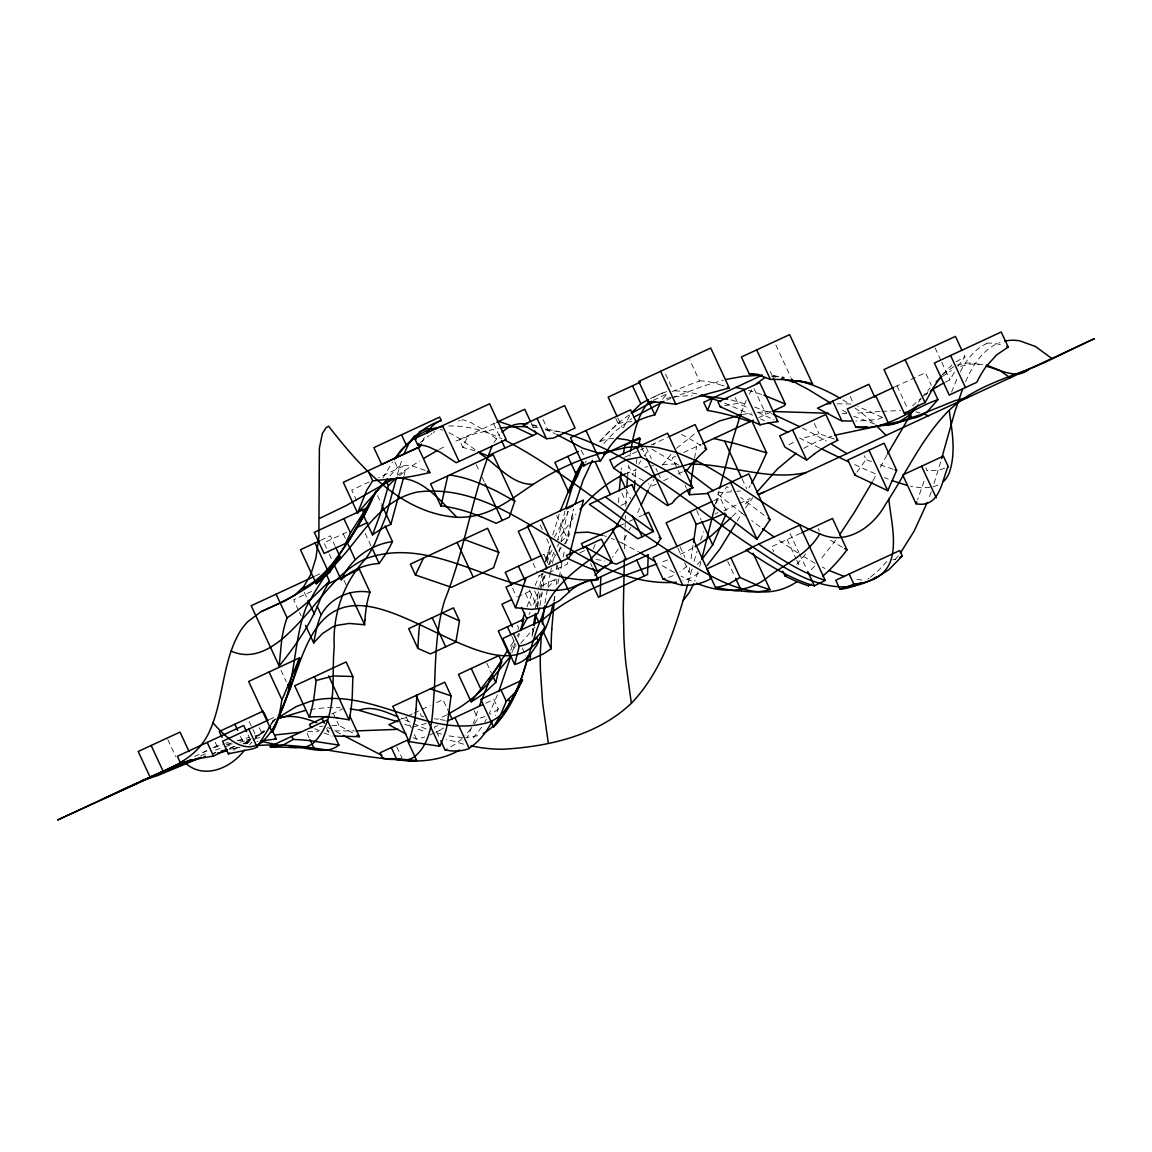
<?xml version="1.0" encoding="UTF-8"?>
<svg xmlns="http://www.w3.org/2000/svg" width="1152" height="1152" viewBox="0 0 1152 1152"><rect width="100%" height="100%" fill="white"/><g stroke="black" fill="none" stroke-linecap="round" stroke-linejoin="round"><path stroke-width="0.75" stroke-dasharray="5 3.75" d="M624.586 548.957L625.046 528.912M625.104 527.256L625.234 522.302M625.349 519.034L625.45 515.75M625.824 506.088L626.602 490.406M618.581 502.661L619.042 494.827M635.098 476.914L635.702 469.786M627.581 476.986L628.531 467.021M554.27 600.797L554.746 596.678M636.336 463.522L636.811 459.461M621.173 469.915L621.403 467.885M532.037 636.451L532.93 629.208M556.272 584.525L557.093 578.578L538.07 587.405M693.043 545.256L690.624 561.802M629.87 456.293L630.389 452.88M544.954 603.288L550.354 572.861M689.717 567.763L689.011 572.184L692.525 569.102M564.091 544.162L567.878 539.698L573.322 509.53M542.189 591.955L539.712 606.845M694.57 458.222L696.629 446.486M542.995 587.117L545.069 575.107M556.33 569.29L557.006 565.229M559.282 551.981L560.218 546.768M537.653 606.888L540.36 591.667M540.662 590.011L543.442 575.338M561.154 541.598L567.95 510.696M535.363 608.141L538.315 592.978M532.642 634.219L533.938 627.408M563.198 557.05L564.163 552.053M561.917 563.717L559.267 577.051M547.301 562.982L549.59 551.722L543.355 554.616M536.789 606.125L538.286 598.896A238.896 201.269 65.1 0 1 543.6 592.33M565.762 543.859L573.768 508.896M539.669 586.282L542.477 573.25M550.699 571.248L551.362 568.037M557.87 583.646L558.922 578.707M552.384 563.27L554.486 553.896M546.682 559.786L550.166 544.982M567.763 562.219L567.288 564.192L549.029 572.674M404.194 475.186L405.058 471.773L402.595 466.459L378.72 477.533M545.4 560.707L548.006 552.456M553.738 601.258L554.918 596.534M715.853 503.064L718.978 491.17M565.042 510.811L557.698 540.13L575.942 514.166M688.104 583.042L691.963 568.915M552.787 535.046L559.224 514.123M397.368 474.307L402.509 457.704M699.696 566.352L700.92 562.003M694.08 561.326L697.046 551.189M518.443 637.214L519.408 633.931M940.651 461.938L932.947 486.907L938.462 484.963M550.872 544.824L545.616 561.701M541.699 574.661L542.146 573.163M514.944 643.09L511.877 652.824M924.005 481.334L917.64 499.694M697.982 571.968L694.714 581.184M477.504 711.475L473.314 723.355M510.739 650.434L514.066 640.757M544.435 576.158L540.576 587.002M931.262 491.688L928.382 499.522M518.026 629.51L518.602 627.912L517.392 625.32M526.997 606.816L532.757 591.394M741.154 413.05L746.208 400.392M700.488 540.418L703.858 531.59M951.581 392.112L957.485 377.482M474.984 450.922A150.984 127.195 65.1 0 0 462.931 447.494L465.106 442.08A162.346 87.466 65.1 0 1 468.288 435.499M548.698 564.278L553.867 552.24M538.79 591.739L532.094 607.838M497.477 694.814L489.298 713.506M623.39 427.968L630.144 414.59M471.845 727.171L467.107 737.87M595.21 544.507L593.323 549M535.162 585.389L539.554 575.093M639.749 508.118L636.523 515.074M965.592 381.658C972.533 365.573 982.886 348.941 1000.051 342.49M529.013 614.477L530.05 612.288M554.371 537.278L568.411 511.517M424.354 437.4L423.346 439.502A178.69 96.264 65.1 0 0 422.366 441.706M545.573 562.205L552.931 548.309M629.237 530.093L630.605 527.429M648.979 488.664L653.933 479.232M960.25 371.794C966.226 360.202 974.65 348.984 986.832 343.483M643.522 480.802L638.726 478.008A257.27 138.614 65.1 0 0 632.736 474.768L635.645 469.411M886.91 455.155L880.013 467.928M626.458 535.392L622.109 543.082L611.482 538.402M484.834 722.002L486.346 719.222M872.971 480.715L876.514 474.336L852.278 463.565M749.218 394.186L752.501 388.642M945.418 382.061L949.968 379.93L955.224 370.814M382.896 477.965L392.486 462.053M748.843 487.843L750.226 485.525M715.406 503.712L726.811 486.59L731.664 490.363M271.181 724.536L275.011 718.358M517.118 636.235L518.933 633.283M737.136 521.093L742.046 513.23L715.824 492.71M494.006 442.512L499.795 434.376M638.698 464.213L640.829 460.843M548.914 564.912L556.056 554.53M957.989 366.365L964.93 356.818L962.741 352.094M513.403 641.981L509.587 647.597M618.235 549.187L612.461 557.266M481.68 727.214L471.298 740.491M662.558 465.149L671.573 453.514M745.488 508.003L752.731 497.678M557.136 546.48L558.922 543.874M515.362 646.445L511.056 652.378M856.93 472.147L866.016 459.59L864.187 455.645M275.17 718.762L272.606 722.16M926.107 394.33L928.066 391.637M644.184 455.962L645.336 454.378A139.522 117.533 65.1 0 1 648.965 449.784M663.048 398.592L667.872 393.019M835.79 540.173L820.426 559.742M918.446 402.192L921.269 398.434M558.662 551.03L561.341 547.574M470.722 728.914L464.99 735.61M898.358 555.754L893.318 561.83M805.68 553.896L796.68 564.552M922.205 397.181L929.995 387.979M520.704 643.306L534.888 627.178M942.552 374.472L951.811 365.054M603.907 443.347L615.701 430.92L631.656 418.666M390.038 475.834L397.411 467.381A79.43 42.797 65.1 0 1 412.805 466.114L426.211 470.75M599.443 441.562L615.917 424.958L629.194 414.821M249.523 744.768L251.554 742.608M814.651 566.107L810.792 570.067M560.822 541.498L569.909 534.499M653.386 444.802L654.869 443.275M253.57 740.448L264.787 729.144M732.398 516.427L738.432 510.466M676.613 448.229L695.923 432.821M687.024 566.194L679.766 571.896M942.437 374.587L954.331 366.278M745.286 503.957L751.766 498.485M420.206 442.627L429.35 435.312M271.008 723.528L274.162 720.878M870.624 577.037L878.832 570.11L887.99 560.218A90.59 48.816 65.1 0 0 888.955 560.189M264.384 731.678L255.283 737.539M698.659 573.034L691.92 577.339L682.92 580.896M942.48 376.445L951.336 370.57M233.424 750.24L237.499 747.403M430.69 434.347L432.043 433.411M867.816 579.024L869.227 578.059M956.045 361.8L964.93 356.818M433.411 432.504L434.794 431.611M397.454 475.171L419.846 460.858M803.75 448.344L816.826 441.533L831.902 436.075M251.021 738.821L243.634 743.299A208.8 175.896 65.1 0 1 250.949 741.082A295.704 159.322 65.1 0 1 245.376 744.062M439.114 449.467L446.63 445.478M692.712 548.208L679.09 555.019M789.034 444.701L791.078 443.606A146.39 123.322 65.1 0 1 795.182 441.59M715.133 514.051L717.998 512.525M653.285 400.378L668.894 392.947M446.587 715.003L437.357 719.323M212.947 747.72L220.579 744.019M194.587 756.518L208.354 749.938M250.445 740.03L242.899 743.371M495.115 423.058L459.274 439.69L462.931 447.566M369.23 481.939L351.72 490.061L356.918 501.264M320.674 540.346L330.379 535.838L334.858 545.486M346.824 532.21L323.986 542.822L328.464 552.456M315.187 576.029L320.27 573.667M311.558 591.466L293.645 599.789L298.829 610.978M624.629 457.315L638.957 450.662M640.555 449.928L643.738 448.445M651.053 445.046L667.382 437.472M675.533 456.278L672.278 457.79L681.235 477.072M683.64 452.52L700.978 444.47M758.894 417.6L770.616 412.157M656.381 484.027L651.931 486.086L648.317 483.768M663.581 480.672L671.616 476.942M678.038 473.962L684.461 470.981M620.87 505.483L628.344 502.027M894.96 386.842L925.43 372.701L931.32 385.373M621.878 524.822L623.981 523.843M629.28 521.381L632.88 519.71M638.986 516.874L642.384 515.304M579.859 552.83L584.683 550.584M543.355 573.898L538.949 575.942L536.731 571.162M882.49 417.24L878.4 419.141L871.344 420.048A223.286 188.107 65.1 0 1 858.067 420.955L855.864 421.013M713.736 500.731L720.187 497.736L726.163 510.595M517.565 596.923L532.267 590.098M269.093 719.683L277.085 715.968M723.701 510.811L737.006 504.619M739.67 503.395L750.326 498.442M331.603 714.053L344.29 708.163M800.64 533.246L771.466 546.782L773.741 551.664M401.414 718.906L407.794 717.278M407.707 715.982L412.517 713.75M414.13 713.002L430.186 705.557M436.579 702.576L443.002 699.61L447.984 710.338M437.659 725.573L434.405 727.07L440.078 739.282M485.755 703.238L493.877 699.48L498.283 708.97A197.77 166.608 65.1 0 1 495.331 715.464M429.797 735.019L434.448 732.859M436.003 732.139L439.099 730.699M625.277 473.861L636.264 469.656M455.803 441.086L474.869 433.771L498.456 428.285M672.048 391.565L694.656 382.723A279.173 235.195 65.1 0 1 699.581 381.139L689.616 359.683M666.72 400.147L670.81 398.405M229.435 748.454L230.587 747.965A208.8 175.896 65.1 0 1 235.296 746.078M214.589 747.562L222.782 744.278M203.774 752.141L206.496 751.032M672.178 397.843L703.872 385.877L723.341 380.131M200.765 755.669L208.843 752.53M667.469 559.958L659.52 563.011M272.606 720.59L275.674 719.424M237.874 747.288L230.155 749.894M668.462 577.426L670.19 576.806A69.552 58.594 65.1 0 0 675.13 574.603M226.426 744.566L231.077 742.939M215.309 750.125L223.416 747.302M235.051 746.338L229.68 748.181M956.966 365.17L965.52 363.197A105.797 56.995 65.1 0 1 975.226 363.528L982.368 365.112M225.043 746.755L229.939 745.171M225.562 743.299L228.384 742.406M213.178 753.451L215.957 752.573L211.997 753.782M237.629 740.779L249.034 737.41M426.254 723.442L413.179 726.941M960.552 366.365L970.07 364.061L983.16 364.349M458.496 420.984L460.08 420.538M477.749 735.725L465.84 737.611M239.818 742.262L249.84 739.699L237.154 740.347M666.187 391.81L656.251 395.726A105.365 56.765 65.1 0 0 651.859 398.909M254.794 735.869L257.054 735.638A155.981 84.038 65.1 0 1 260.856 735.854M461.693 420.134L463.291 419.746L470.938 422.64L485.323 430.848A187.517 101.03 65.1 0 1 489.024 433.411L498.658 440.626M474.365 723.946A157.248 132.48 65.1 0 0 477.835 718.603L481.334 717.71A173.261 93.355 65.1 0 0 485.381 716.357M834.293 439.114L819.058 433.685L805.622 437.4A146.39 123.322 65.1 0 0 801.403 438.926M413.021 737.539L416.534 739.21L420.25 738.288A121.622 102.47 65.1 0 0 424.642 736.992M242.77 743.947L251.928 742.435M229.277 749.275L240.062 747.346M724.594 405.72L737.942 403.358L749.174 408.37M644.774 467.28L647.683 466.69M254.923 738.562L260.05 737.51M671.17 397.426L668.261 397.987A153.058 128.938 65.1 0 0 662.544 399.384M742.68 414.461L751.752 413.05M256.91 741.528L257.918 741.37M650.592 466.085L653.544 465.624M310.291 709.459L325.469 707.731A163.915 138.082 65.1 0 1 340.258 707.818M674.078 396.878L692.15 395.323M930.01 487.469L920.635 487.757L910.454 486.216M740.448 490.982L736.906 491.328M757.886 412.373L770.342 411.61M731.491 491.803L714.946 493.027M880.099 411.48L854.136 413.309M662.486 464.486L679.32 463.81M881.885 411.35L900.389 410.573M613.598 438.307L607.622 438.984A97.33 52.43 65.1 0 0 599.76 441.85M319.565 726.422L323.078 726.178M307.67 731.75L318.456 731.232M331.862 725.702L338.904 725.414L355.594 734.501M326.549 731.002L329.242 730.944M448.675 425.995C467.179 425.275 485.309 430.978 501.898 438.768M842.328 413.554L846.792 413.51M334.642 730.872L354.341 730.901M674.654 390.845L684.014 391.378L697.853 394.114M837.158 403.79L852.048 404.006M324.086 732.931L332.28 736.027M773.28 375.826L784.598 377.323M462.614 737.611L448.877 735.912M861.854 579.989L855.216 579.283M773.438 375.782L783.331 377.453M445.334 720.36L434.534 718.762M423.576 716.774L421.589 716.429L418.954 710.77M915.754 411.898L920.074 412.877M874.541 423.965L853.733 416.29M560.938 432.101L544.522 428.587L555.566 433.93M731.03 399.917L747.59 404.611M533.232 424.829L536.846 425.794M463.55 744.163L446.328 739.08M748.354 390.312L763.949 395.222M437.789 733.061L441.547 734.155M440.122 429.379L442.57 430.128M603.749 535.622L606.283 536.458M893.174 469.253L879.35 464.486M882.187 417.384L857.794 406.267M722.189 385.315L724.176 386.021M754.632 407.002L771.682 413.64M404.626 724.19L411.394 726.653M418.147 729.13L424.886 731.592M871.43 461.606L866.016 459.59M545.558 429.739L548.28 430.805A120.571 64.958 65.1 0 1 560.203 431.942M426.139 729.029L401.76 718.531M884.39 477.605L888.278 479.146M724.694 403.128L752.674 415.253M691.474 581.098L680.933 576.086M319.291 730.685L318.096 730.152A260.035 140.098 65.1 0 0 314.482 728.597M757.843 412.344L774.187 419.918M449.021 432.648L460.469 439.056L475.013 449.626M760.55 418.939L764.467 420.811M327.614 727.416L330.408 728.741M819.576 447.984L799.603 438.106M622.109 543.082L638.482 551.765M652.046 449.222L678.902 465.221M822.197 567.058L824.976 568.469M802.267 427.997L807.581 430.747A575.683 484.992 65.1 0 1 826.214 441.058M336.082 731.621L341.827 734.659M674.222 572.515L659.189 563.904M846.864 412.718L839.693 408.629M815.141 563.27L803.434 556.43M842.299 547.243L827.467 538.373M797.774 552.902L776.822 538.92M760.104 526.882L751.68 520.589M764.194 515.347L740.707 497.39M742.046 513.23L745.661 516.01M935.05 347.803L941.011 360.662M941.76 362.261L949.968 379.93M897.034 385.877L907.574 408.614M925.834 467.842L927.216 470.822M850.234 396.59L852.998 402.552M814.277 423.374L819.058 433.685M775.829 344.938L790.834 377.266M770.242 371.419L773.266 377.957M754.085 388.67L765.979 414.302M818.122 528.494L819.403 531.259M735.221 397.526L737.942 403.358M790.042 533.434L798.883 552.485M799.618 554.069L806.99 569.938M787.118 539.525L796.003 558.648M796.738 560.246L799.704 566.611M742.104 478.843L746.64 488.606M665.568 374.141L672.61 389.318M727.675 561.197L734.89 576.749M684.965 485.107L686.448 488.318M696.744 510.523L701.093 519.912M646.157 447.322L651.427 458.683M655.949 468.432L657.461 471.672M658.21 473.299L660.47 478.166M641.506 447.235L645.97 456.869M680.026 546.782L684.922 557.338M617.774 417.888L622.224 427.478M677.938 548.309L681.624 556.258M684.59 562.622L689.011 572.184M615.744 418.363L618.293 423.835A167.904 141.451 65.1 0 0 599.544 441.893M628.315 465.25L632.736 474.768M626.054 489.298L630.576 499.018M621.864 493.142L626.371 502.834M581.285 450.158L584.266 456.61M543.053 419.544L548.28 430.805M531.23 423.187L533.39 427.824M590.63 563.386L592.114 566.597M556.646 515.491L567.878 539.698M493.675 423.734L500.846 439.171M540.23 524.866L542.362 529.474M546.638 538.675L550.195 546.336M556.848 565.402L560.477 573.206M543.902 554.357L545.904 558.662M533.045 563.198L535.997 569.563M476.222 464.616L479.189 470.995M482.155 477.389L484.373 482.17M534.6 590.947L538.286 598.896M529.459 590.04L538.315 609.12M525.398 593.294L532.21 607.982M532.267 628.445L533.65 631.426M512.611 588.269L516.312 596.246M522.202 647.928L525.96 656.021M511.733 636.12L516.053 645.437M394.819 461.779L397.411 467.381M486.821 663.178L491.285 672.782M377.496 495.576L381.211 503.568M474.12 710.597L477.85 718.618M365.184 533.333L371.088 546.048M343.267 533.866L345.442 538.56M343.987 580.277L346.925 586.627M406.109 716.731L411.322 727.963M414.302 734.386L416.534 739.21M329.198 554.069L331.445 558.878M396.835 746.928L401.976 758.016M304.358 592.43L306.533 597.125M299.578 612.576L301.061 615.773M333.274 713.275L338.904 725.414M326.52 728.035L330.221 735.998M281.016 670.349L286.229 681.566M307.008 733.219L309.24 738.043M259.214 727.661L261.806 733.262A199.238 167.846 65.1 0 0 255.312 736.474M249.178 721.426L255.758 735.624M248.054 734.846L250.229 739.526M240.494 736.43L244.037 744.048M215.222 742.291L218.635 749.664M167.789 739.627L175.637 756.533M986.731 343.181A103.55 55.786 65.1 0 1 1003.838 345.658M912.47 405.907A243.403 205.056 65.1 0 1 920.563 398.75M924.696 395.41A243.403 205.056 65.1 0 1 927.533 393.235M771.638 376.286A168.797 142.2 65.1 0 1 775.843 377.165M700.358 561.197A141.811 119.477 65.1 0 1 697.363 564.422M650.419 398.549A221.674 186.754 65.1 0 1 666.432 391.45M699.494 380.851A153.173 82.526 65.1 0 1 722.218 385.502M944.669 468.245A127.166 68.515 65.1 0 1 927.101 470.405M895.594 559.195A90.59 48.816 65.1 0 1 892.8 559.814M681.422 434.376A317.29 170.942 65.1 0 1 701.122 445.723M618.25 423.734A136.598 73.598 65.1 0 1 632.635 421.733M585.216 462.629A167.904 141.451 65.1 0 1 586.138 461.03M547.978 587.347A238.896 201.269 65.1 0 1 556.114 579.01M596.002 559.584A187.243 100.886 65.1 0 1 604.829 560.995M498.298 708.998A173.261 93.355 65.1 0 1 489.888 714.341M461.952 738.619A90.648 76.363 65.1 0 1 447.437 748.814M443.621 727.978A131.63 110.88 65.1 0 1 439.128 730.742M531.878 424.987A212.472 178.992 65.1 0 1 538.733 427.234M399.413 475.589A107.827 90.835 65.1 0 1 405 471.658M227.808 744.466A174.37 93.946 65.1 0 1 232.315 743.918M272.621 722.174A230.184 124.013 65.1 0 1 270.72 724.45M264.658 730.728A230.184 124.013 65.1 0 1 261.792 733.248M842.832 399.902A192.139 161.87 65.1 0 1 849.586 404.237M854.957 407.966A192.139 161.87 65.1 0 1 873.374 422.928M532.973 427.162A192.298 162 65.1 0 1 538.704 427.752"/><path stroke-width="1.5" d="M337.32 717.97A167.731 141.307 65.1 0 0 309.226 717.062L294.696 685.8L346.104 661.939L352.858 676.512L352.325 694.642A181.958 98.035 65.1 0 1 349.142 719.899M606.96 451.555A359.798 303.106 65.1 0 0 533.275 484.33C514.627 496.627 496.541 511.546 474.034 515.909A101.534 85.536 65.1 0 1 456.883 517.291C401.213 513.36 360.59 467.366 328.622 426.182L326.102 427.694L322.344 433.57L319.378 448.142L318.859 537.293L315.907 558.115L310.853 574.373L303.84 586.483L294.998 595.008L284.904 600.955L261.331 611.496L247.838 621.619A162.461 87.523 65.1 0 0 240.25 631.195C221.558 662.285 224.15 700.834 208.67 733.219A165.47 89.15 65.1 0 1 201.83 744.221C189.029 760.939 168.682 768.773 150.235 777.413L138.197 751.493L180.029 732.082L189.058 751.536M624.37 559.022L623.304 609.221L623.952 638.554A394.934 212.789 65.1 0 0 625.896 663.653L631.354 703.31C597.168 735.725 548.107 746.784 502.373 749.261A188.654 158.933 65.1 0 1 480.931 747.662L470.952 745.862M600.149 596.477L600.826 576.792M417.859 648.403L408.701 628.646L453.456 607.867L459.49 620.87L455.832 642.11L430.416 653.904L417.859 648.403L418.651 634.579M416.909 695.102L416.074 709.33M305.51 625.349L313.675 642.931L322.358 633.629L332.323 627.149A52.56 44.28 65.1 0 1 337.061 625.334L349.171 623.448L364.608 624.73L364.925 619.92M634.234 489.902L634.824 480.557M551.765 629.194L554.04 602.885M626.803 487.382L627.451 478.426M326.448 574.718L329.443 581.17L324.13 591.091A342.792 184.68 65.1 0 0 319.608 600.984C310.291 624.744 295.186 646.2 279.173 666.014L281.621 640.656A171.13 92.203 65.1 0 1 287.05 617.731L276.12 594.158M619.286 490.982L620.942 471.974M541.483 632.621L540.461 649.656A316.642 170.597 65.1 0 0 540.403 670.464L542.65 703.166L548.338 743.314M451.094 695.851L447.192 724.954A156.542 84.341 65.1 0 1 445.291 732.485L441.403 742.882A108.029 58.205 65.1 0 1 439.646 746.237L409.147 741.643L392.76 706.32L444.758 682.171L451.094 695.851L430.373 688.853M314.366 676.67L316.138 680.501L314.078 696.946A179.222 96.566 65.1 0 1 309.283 717.206M542.318 623.909L544.565 605.966M707.702 493.488L689.429 494.741L690.192 488.678M690.581 485.626L694.08 461.218M419.832 623.477L419.688 624.514A231.322 124.632 65.1 0 0 418.666 634.594M299.592 657.821L290.635 687.758L272.218 732.197L248.659 681.466L299.592 657.821L283.694 695.909A204.566 172.339 65.1 0 1 281.894 699.61L281.117 704.693A177.566 95.659 65.1 0 1 278.496 717.336A107.899 58.133 65.1 0 1 272.246 732.254M693.49 542.246L696.154 524.261L690.293 511.618M533.506 625.205L535.392 613.57M414.749 720.806L409.147 741.643M539.496 608.141L538.013 613.31L526.68 618.581L521.496 607.421M630.634 451.181C633.629 434.419 637.056 416.664 647.856 402.97M313.675 642.931L315.893 631.627A210.298 113.299 65.1 0 1 319.781 617.904C327.787 598.81 349.978 588.442 370.08 592.301L359.395 569.261L326.822 584.381M536.429 613.728L534.254 625.709M546.149 569.074L546.61 566.654M447.754 475.891L440.957 506.203L430.574 483.854L493.229 454.781L514.757 501.149L509.314 517.162L496.094 523.296L482.054 517.104M569.592 554.314L583.445 500.069L527.4 526.075L546.782 567.85M528.019 655.661C520.69 684.36 510.206 717.696 483.077 733.608M495.734 682.387L498.47 671.803A268.906 144.878 65.1 0 1 500.832 664.301L501.725 661.781L498.874 655.646L458.438 674.41L471.154 701.798L474.61 699.71A145.829 122.861 65.1 0 0 487.037 690.566L495.734 682.387L492.019 674.381M403.776 476.914L390.845 524.333A124.661 105.019 65.1 0 0 372.528 534.874M514.699 664.502L502.661 638.554L541.613 620.467L544.824 627.365L536.803 645.178L528.998 656.05A44.338 37.354 65.1 0 1 514.714 664.517L519.25 646.157L513.403 633.571M702.101 557.568L714.686 507.557M396.202 478.67L385.834 516.686L374.515 544.205A305.453 164.563 65.1 0 1 365.832 558.619C343.642 582.48 332.539 614.074 334.224 646.661C331.171 678.715 338.803 719.093 312.926 743.472A81.619 43.978 65.1 0 1 305.05 746.986L295.834 747.806M719.755 488.203L733.306 437.76L740.722 414.259M565.79 508.003L573.883 481.694L582.336 461.664M552.902 604.296C528.941 722.117 418.795 599.861 353.218 605.779C311.947 609.034 302.616 658.195 289.526 689.472C282.01 708.134 276.768 729.59 260.755 743.069C242.77 754.949 224.064 735.624 213.062 722.851M687.672 584.626C675.72 626.702 662.328 670.968 631.354 703.31M397.282 477.288A107.827 90.835 65.1 0 0 388.411 485.885L380.045 514.8L372.499 534.845L363.6 515.65M941.616 458.525L954.936 411.466L962.741 388.598M575.021 504.36L583.157 480.067L592.488 460.354M561.197 574.762L569.174 591.941L559.728 600.48L549.158 606.355A58.118 48.96 65.1 0 1 544.19 607.954L531.446 609.408L515.52 607.694L526.277 577.699M520.373 630.634L523.829 619.186L498.298 631.022L508.954 653.962L510.322 653.328M510.552 657.029L498.758 691.531M578.29 451.555L554.846 462.427L568.8 492.48L575.856 473.674L582.595 461.981M522.014 621.245L524.765 613.166M479.333 706.104L490.853 677.246L507.643 650.39M498.758 552.355L493.574 567.749L451.44 587.304L415.426 574.992L410.371 564.12L487.584 528.278L498.758 552.355L463.738 539.338M568.8 492.48L577.512 476.064L582.005 464.645A243.878 131.4 65.1 0 1 582.984 462.442M357.595 513.086L366.71 490.248L372.701 480.845L401.573 477.965A396.245 333.821 65.1 0 0 418.939 474.984L429.883 472.565L418.262 447.494L343.296 482.299L357.595 513.086L387.562 478.714M560.333 510.869L570.557 486.173L583.2 463.406M636.264 421.402A133.517 112.478 65.1 0 1 654.84 414.821L660.888 401.875M506.275 701.352L500.544 714.946L493.56 726.97L480.744 699.365L522.475 679.997L515.203 692.482L506.275 701.352L500.99 689.976M916.056 503.784L902.693 474.984L943.373 456.106L948.096 466.286C941.573 482.069 939.6 508.162 916.056 503.784L916.848 501.739M927.202 502.618L914.213 530.986L900.317 553.162M366.394 508.176L350.453 532.814L345.686 543.398M896.674 470.376L887.76 490.68L854.856 475.07L847.872 460.022L884.074 443.218L896.674 470.376L894.96 469.843M403.963 453.902L408.83 443.664L414.706 435.744M693.706 583.646L689.227 592.603L683.179 600.494M751.81 420.883L766.642 452.837L759.802 467.77A538.142 289.93 65.1 0 1 754.056 478.814L751.55 483.25M726.005 514.238L712.699 544.925L701.798 559.555M364.493 514.57L367.704 507.571L314.309 532.354L324.086 553.435L348.12 542.275L364.493 514.57L362.39 510.034M423.518 558.014L415.426 574.992M518.846 687.384A300.931 162.13 65.1 0 1 509.99 702.389L503.899 714.082L497.405 722.995A73.411 61.848 65.1 0 1 493.56 726.97M712.339 398.304L707.515 410.515L703.714 402.307L762.408 375.062M641.03 505.325L648.302 490.046M522.461 680.011L518.861 687.398M385.157 525.888L392.458 541.598L390.11 546.35A240.178 129.398 65.1 0 1 386.251 553.147L379.195 563.515C365.069 564.235 351.446 570.11 341.136 579.773L334.426 565.301M492.264 445.68C471.902 495.461 465.062 549.763 444.874 599.789C435.672 628.891 435.686 659.664 434.362 689.861C432.202 712.57 433.829 741.067 414.317 756.878A73.915 39.816 65.1 0 1 406.339 759.989C357.091 758.923 308.923 741.902 259.272 745.416M962.006 350.525L955.44 336.384L884.002 369.547L904.421 413.539L919.656 405.101A373.536 201.254 65.1 0 1 925.07 402.653L933.394 387.446L941.357 375.955M527.429 617.731L520.704 630.274M375.998 490.838C358.834 533.434 327.024 567.331 306.115 607.478A197.496 106.402 65.1 0 0 302.242 619.128C293.731 649.382 294.494 682.099 281.318 711A149.789 80.698 65.1 0 1 279.72 714.01M523.195 619.474L522.072 621.605M773.266 377.957L785.376 404.05L784.498 405.706L772.142 411.451M887.602 453.888L914.774 407.419M492.221 721.555L486.346 731.117A86.386 72.778 65.1 0 1 469.152 748.238M872.266 481.982L854.712 511.79L839.606 534.802M713.851 506.304L707.674 492.998L748.786 473.918L770.026 519.682L756.965 539.165L713.851 506.304L714.629 505.008M735.538 523.714L720.173 548.654L707.213 565.416M395.251 458.093L401.04 450.144A95.818 51.624 65.1 0 1 406.454 445.421C415.699 434.376 427.435 424.987 441.302 420.61L439.675 417.096L373.882 447.638L381.658 464.4L420.538 446.342A178.69 96.264 65.1 0 1 421.43 443.981M270.331 725.933L257.155 747.086A146.966 79.186 65.1 0 1 252.979 748.8L228.355 753.811L222.552 741.283L268.214 720.086M392.458 541.598C369.763 544.81 350.842 559.166 341.136 579.773M643.853 514.613L648.72 512.352L660.845 538.474L656.194 545.645L616.334 564.149L610.114 562.262M758.333 494.726L1094.4 338.731C1072.541 348.293 1051.733 360.158 1029.485 368.87C999.547 380.376 967.09 390.384 944.77 414.821C920.304 441.331 905.256 474.552 885.499 504.374C873.043 527.357 846.158 545.947 819.734 533.837C807.826 554.674 784.541 563.99 766.411 578.261C746.438 593.813 718.92 592.805 696.6 583.186M426.514 433.469L428.256 430.805M335.606 547.099L340.085 556.762L329.645 572.4L316.267 583.79L300.456 549.72L319.622 540.821M471.154 701.798L501.725 661.781M394.171 459.619L406.728 444.341L419.083 434.693A84.629 71.294 65.1 0 1 433.08 428.573L443.29 426.456M932.789 388.541L937.93 399.629L927.317 411.653A106.142 57.197 65.1 0 1 912.11 418.363L908.942 419.386A214.07 180.346 65.1 0 1 883.31 425.506M854.856 475.07L855.547 474.091M986.357 366.264L996.71 354.816L1008.23 347.083L1001.232 332.006L934.358 363.038L949.219 395.064L976.838 382.248A138.859 116.971 65.1 0 1 986.299 366.206M631.253 413.006L640.858 403.776L632.506 385.79M510.869 655.877L487.555 684.173A215.006 181.138 65.1 0 1 459.864 707.299L448.085 714.197M316.267 583.79L340.085 556.762M756.547 492.61L777.413 468.979L796.219 453.226M918.187 404.942L907.589 416.405L898.027 422.554A105.797 56.995 65.1 0 1 889.949 424.786L881.021 424.973M573.437 552.139L567.893 558.547L582.538 565.286M902.304 555.97L889.07 569.506L875.88 578.218A76.306 64.282 65.1 0 1 853.762 583.906A114.422 61.646 65.1 0 1 851.328 585.245L839.952 589.205L835.776 580.234L899.77 550.526L902.304 555.97L899.942 557.467M580.018 509.314C592.675 494.827 607.608 481.838 625.277 473.861M674.395 500.587L671.976 503.352L667.31 505.526L613.642 468.187L609.84 459.994L667.584 433.181L692.914 487.728L690.379 488.894A172.757 93.067 65.1 0 0 674.294 500.443M244.44 750.125C230.386 768.974 201.758 780.826 183.096 760.853M329.443 581.17L310.291 599.774A269.597 227.117 65.1 0 1 287.107 617.818M605.318 565.661L594.878 575.237M756.173 383.918L765 377.467M904.421 413.539L905.746 412.214M731.16 517.637L711.029 535.982L695.088 546.826M268.603 728.15L270.634 726.192M1029.485 368.87C1017.086 380.16 999.691 369.49 986.083 366.178M936.115 381.874L941.4 377.323M540.763 621.518C573.408 592.042 616.219 578.491 656.842 564.005M418.925 443.75L417.672 444.888L414.72 438.552L489.629 403.79L506.232 439.56L456.25 462.758L440.51 452.39L429.192 447.062A81.648 43.992 65.1 0 0 417.658 444.874M501.941 432.144L509.026 426.989A97.589 52.574 65.1 0 1 520.099 423.749L526.406 423.734M782.798 571.19L785.074 576.072L786.254 575.035M535.19 638.986L542.275 631.181A78.048 65.75 65.1 0 0 544.824 627.365M822.787 576.072L827.798 571.622A236.635 199.354 65.1 0 0 847.008 549.821L832.493 518.458L801.706 532.742M338.918 745.085L310.406 740.707A308.678 260.05 65.1 0 0 293.198 739.426L282.715 745.286L274.378 746.856L270.043 746.453L327.24 719.914L338.918 745.085C324.59 756.504 305.222 745.546 289.094 747.187M814.046 454.219A183.931 154.958 65.1 0 1 831.442 443.39L837.792 440.28L825.811 414.446L779.702 435.845L784.915 447.062L806.63 460.08L814.046 454.234M278.41 717.552L296.208 706.594L310.637 701.208A109.699 92.419 65.1 0 1 326.275 698.616C382.234 695.117 434.635 739.627 490.277 721.771A62.093 52.301 65.1 0 0 502.517 713.304C524.491 685.8 528.062 648.619 541.915 616.925C549.072 591.523 569.318 574.574 589.738 559.8C609.667 541.541 621.187 516.643 635.515 494.222C647.41 470.203 675.605 469.915 697.291 461.246C739.642 482.803 775.426 516.024 819.734 533.837M228.355 753.811L229.378 753.091M636.178 421.877L620.755 434.261A136.656 115.128 65.1 0 0 609.97 446.371L600.595 460.771L595.094 461.563A81.403 43.862 65.1 0 0 584.597 465.509L583.733 466.142L570.528 437.688L630.576 409.81L636.178 421.877A136.598 73.598 65.1 0 0 634.997 421.848M753.134 553.234L769.968 589.522A137.434 115.776 65.1 0 1 757.397 585.346L740.002 577.454L729.922 583.33A170.366 91.786 65.1 0 1 718.963 586.886L715.493 587.462L706.896 568.944L750.931 548.51M562.464 432.475C631.397 452.39 686.088 501.566 744.134 541.267C781.33 565.675 831.773 605.794 876.917 576.648M797.011 581.674C758.218 608.184 712.469 577.382 678.528 557.122C619.027 520.387 566.842 472.406 504.648 440.035M391.723 478.829C373.853 488.074 367.056 508.262 358.027 524.866C343.152 548.726 328.32 576.504 301.781 588.931M551.765 629.194A339.25 182.779 65.1 0 0 551.146 648.792L543.83 653.63L528.206 660.874L526.709 657.634M631.714 413.179L646.013 405.346A153.058 128.938 65.1 0 1 655.531 401.544M936.389 387.173L943.906 382.838M634.061 417.053L663.998 401.342M424.282 458.122L437.616 450.288M825.221 580.406L814.262 585.85C789.408 578.549 767.434 564.221 746.05 550.008L799.574 525.154L825.221 580.406C801.029 572.472 779.587 558.288 758.65 544.162M698.371 431.237L719.539 420.97L741.197 414.778M419.27 431.957L427.219 428.731L436.637 428.659M660.859 402.293L675.893 404.28L702.202 395.294L729.274 387.965L710.726 348.019L638.77 381.427L648.677 402.797L651.744 401.184M584.899 581.976L570.83 587.923A87.97 74.117 65.1 0 1 555.35 590.458C491.04 588.816 431.309 535.046 365.832 558.619C338.472 571.162 321.998 597.715 302.242 619.128C284.947 638.338 259.128 663.955 231.062 651.024M861.682 582.696L860.098 583.502A79.906 67.32 65.1 0 1 839.952 589.248M246.6 731.722L243.706 725.486L177.35 756.288L180.979 764.107L191.102 760.694A418.622 225.547 65.1 0 1 200.779 758.232L213.523 756.029L227.131 749.462M582.538 565.286A273.413 230.328 65.1 0 0 597.398 571.162L601.301 569.146A243.734 131.314 65.1 0 0 612.043 562.003L601.43 539.15L566.424 555.394L567.893 558.547M65.592 816.278L161.654 772.344M100.253 800.194L129.629 786.398M496.786 422.28L524.779 409.291L530.525 421.646M640.426 382.118L608.126 397.109L617.04 416.29M356.314 527.803L367.733 522.504M314.035 576.562L251.194 605.722L279.173 666.014M603.547 454.435L639.533 437.731L640.051 438.84A326.966 176.17 65.1 0 0 638.424 447.84M669.01 436.709L695.131 424.584L706.55 449.194A170.698 143.798 65.1 0 0 687.672 469.498L684.461 470.981M702.562 443.736L753.322 420.178M530.899 525.47L518.256 531.346L531.562 560.016M566.554 508.925L571.507 506.635M572.141 506.333L573.134 505.872M893.822 387.374L847.31 408.96L855.763 427.162C885.888 431.395 910.872 408.931 937.93 399.629M541.786 555.336L505.21 572.328L511.128 585.086M620.827 525.298L581.472 543.571L583.661 548.28M568.814 557.942L505.973 587.117L515.52 607.694M712.325 501.394L666.115 522.835L677.189 546.71M263.29 711.043L219.269 731.477L222.034 737.438M511.488 599.746L501.898 604.195L512.424 626.875M326.837 716.27L309.499 724.32L310.81 727.128A260.035 140.098 65.1 0 1 312.048 727.603M399.859 719.626L388.93 724.709L405.878 733.954M447.019 721.224L482.832 704.592M757.886 494.453L763.69 492.25M64.195 816.941L57.6 819.994L157.349 773.842M171.461 767.333L176.112 765.187M128.333 787.162L155.045 774.965M166.781 769.493L169.891 768.053M165.211 770.213L158.933 773.107M724.925 513.144L722.995 514.037A304.07 256.162 65.1 0 1 704.218 521.597L696.154 524.261M132.293 785.174L137.606 782.77M170.15 768.326L140.256 781.574M171.95 767.506L173.765 766.685M261.331 611.496C288.749 599.429 316.195 585.302 336.658 562.882C358.042 540.475 373.622 510.696 402.667 496.944A103.55 87.235 65.1 0 1 417.211 492.034C513.634 479.664 579.83 589.061 676.325 582.264M152.683 776.333L150.235 777.413M156.254 774.749L192.83 759.643L189.374 760.68M161.294 772.517L191.045 759.643M806.328 472.45C768.082 481.478 728.986 463.766 690.25 464.112M157.738 773.784L196.387 758.952M316.138 680.501L333.317 675.95L352.858 676.512M319.637 518.386L346.392 505.483L393.624 478.757M350.222 708.854L359.107 710.352C372.01 705.082 385.704 712.066 397.685 716.746M200.246 757.829L157.81 775.483L142.891 780.408M180.043 763.906L181.728 763.286M183.355 763.243L197.755 758.405M183.413 762.667L185.112 762.091M873.936 578.635C903.802 565.79 891.086 523.915 888.854 499.234M185.962 761.803L188.525 760.954M627.941 459.49L641.059 457.027L664.459 469.483L692.914 487.728M198.965 758.045L201.413 757.31M203.89 756.605L205.128 756.259M834.696 435.254L900.533 421.344L920.808 414.533L955.008 400.637L968.27 397.282M226.181 751.032L220.003 752.616M709.848 577.267A302.53 162.994 65.1 0 0 711.302 578.016L693.13 538.862L653.04 557.467L663.034 578.981L664.891 578.506M221.256 751.118L226.598 749.837M776.664 421.056L777.902 421.632L759.773 382.594L717.998 401.976L720.187 406.699L721.296 406.44M305.41 710.395L277.214 718.848C290.117 713.578 304.402 717.926 316.771 722.664M217.526 753.163L218.765 752.89M726.149 379.426L743.314 376.315L761.112 375.192M533.275 484.33C511.862 485.035 496.786 464.299 480.11 453.614M593.064 580.176L598.061 579.398L592.862 568.195M575.41 532.685L588.067 532.152L602.482 535.205M260.942 740.88L276.25 738.979L271.93 729.662M275.674 734.89L300.499 732.24M883.282 425.39L876.168 426.197M500.198 428.011L510.826 426.931A192.298 162 65.1 0 1 527.328 426.787M546.494 438.71L553.306 438.134L575.064 428.04L564.653 405.605L523.166 424.858L546.494 438.71L537.062 418.406M398.045 729.346L356.126 730.901M310.81 727.128L312.552 726.97M396.562 478.123C422.338 477.187 440.352 500.846 456.883 517.291M867.01 426.816L855.763 427.162M770.386 379.411L776.678 379.411A199.757 168.293 65.1 0 1 812.606 384.077L789.624 334.613L741.384 356.99L749.275 373.997L759.139 375.206L770.386 379.411L756.691 349.891M773.482 411.509L828.605 413.266M851.386 421.042L841.882 420.84A209.621 112.939 65.1 0 1 839.059 419.63L817.474 408.182L868.867 384.322L874.858 397.238M830.549 403.704L827.237 403.646M334.238 736.042L359.453 736.704L349.632 715.565M416.707 760.464L396.576 758.894A78.034 42.048 65.1 0 1 386.352 758.995L382.709 758.29L380.146 752.76L407.275 740.16L416.707 760.464A89.28 48.096 65.1 0 1 402.696 759.528L386.453 758.621M699.97 395.467L727.675 399.182M295.085 747.72L286.906 747.302A419.227 353.174 65.1 0 0 270.331 747.058M616.795 438.35L627.149 439.834L642.456 444.83M382.709 758.29L383.947 758.405M802.44 381.528L800.035 381.341A69.782 37.598 65.1 0 0 793.094 382.118A168.797 142.2 65.1 0 0 781.517 378.576M337.32 717.926L349.042 719.798L328.68 675.95M735.768 387.418L745.214 389.491M713.822 438.509L736.301 443.851L766.642 452.837M261.461 741.355L277.214 744.883M804.888 381.917L808.675 382.838M359.107 710.352L397.886 721.786M986.486 365.04L999.965 370.526L1010.174 377.827M906.912 485.366L892.109 480.614M390.787 758.549C412.042 762.826 435.427 761.947 455.227 752.414A86.443 72.821 65.1 0 0 459.475 750.01M715.493 587.462L734.918 590.861A75.83 63.893 65.1 0 0 741.398 590.76L735.61 578.304M274.867 738.59L276.25 738.979M701.525 395.107L720.734 401.587M498.658 421.416L511.546 425.808A211.565 178.243 65.1 0 1 518.112 428.486L533.016 435.514M799.387 380.693L812.851 385.157A192.139 161.87 65.1 0 1 840.096 398.261M809.957 383.227L812.606 384.106M836.626 439.891L837.792 440.28M844.531 576.619L829.051 570.442M541.253 570.744L546.163 572.4A207.216 174.571 65.1 0 0 565.315 577.627M750.154 421.661L739.382 418.09A269.352 226.915 65.1 0 0 707.515 410.443M1006.747 346.55L1008.23 347.083M763.949 395.222L785.376 404.05M727.214 387.158L729.274 387.965M720.187 406.699L760.09 424.843A166.594 140.342 65.1 0 1 777.902 421.646M663.034 578.981L665.582 579.989A221.818 119.506 65.1 0 0 682.762 585.374L666.85 551.059M479.088 483.091L496.512 491.098L514.757 501.149M924.25 414.173L928.282 415.843M381.802 755.366L343.282 735.437M773.107 414.23L799.574 426.629M487.67 455.846L536.256 434.002L534.816 430.92M459.49 620.87L442.181 613.109M791.021 380.376L808.085 389.333L830.765 403.214M848.174 461.678L820.93 448.646M697.291 461.246L676.93 452.563L658.642 447.84A128.059 107.885 65.1 0 0 641.981 446.357L626.515 447.408L604.21 452.578L597.902 452.909L582.696 448.142L556.978 434.664M768.37 422.683L787.853 432.245M427.435 471.326L429.883 472.565M612.029 562.003L585 546.768M847.08 549.878L844.69 548.597M356.875 735.235L359.453 736.704M639.864 552.557L655.056 561.456M831.888 444.384L846.878 453.629M704.736 447.998L706.55 449.194M659.059 537.235L660.845 538.474M653.342 531.576L605.304 496.901M774.461 537.25L762.509 528.653M685.67 469.915L713.462 490.853M768.053 518.213L770.026 519.682M1051.79 358.502L1035.547 346.55L1019.765 340.834A50.414 42.48 65.1 0 0 1004.789 341.107M950.587 355.507L965.448 387.533M905.141 359.741L925.07 402.653M909.086 411.854L912.096 418.349M921.6 466.214L936.288 497.88M875.722 395.77L888.077 422.395M868.982 450.23L887.76 490.68M832.723 401.112L841.882 420.84M791.582 378.878L793.094 382.118M792.605 429.854L806.63 460.08M849.168 574.013L853.747 583.877M743.904 389.966L760.09 424.843M807.725 571.522L814.363 585.806M724.723 441.374L741.355 477.216M730.598 482.357L756.965 539.165M660.586 371.304L675.893 404.28M730.886 557.813L740.002 577.454M648.072 400.262L654.84 414.864M687.197 489.917L689.429 494.741M701.813 521.467L712.699 544.925M646.718 458.482L668.333 505.037M636.667 447.538L641.059 457.027M624.6 444.658L624.96 445.421A125.669 105.869 65.1 0 1 640.037 438.826M620.035 476.323L625.306 487.67M632.376 515.765L642.125 536.789M585.994 430.502L600.134 460.973M595.325 462.182L610.373 494.597M636.739 560.117L644.141 576.058M612.288 529.272L626.314 559.512M575.381 471.485L577.512 476.064M567.835 456.408L575.856 473.674M585.878 546.365L597.398 571.162M541.426 519.566L561.557 562.954M501.566 440.726L505.152 448.445M485.122 483.768L502.157 520.488M518.4 566.208L525.038 580.507M535.248 614.506L539.035 622.67M542.822 630.835L551.16 648.792M442.483 425.664L459.086 461.448M536.429 637.402L538.502 641.88M507.413 626.803L511.013 634.565M414.864 436.018L416.275 439.07M418.392 443.635L419.803 446.688M457.114 542.419L473.256 577.181M401.53 434.794L406.469 445.435M508.565 699.322L509.976 702.346M385.574 479.822L388.354 485.827M471.24 668.477L480.845 689.17M368.05 470.808L372.701 480.845M381.946 505.166L390.845 524.333M432.216 617.717L445.723 646.805M454.91 717.566L469.109 748.166M448.704 711.878L452.261 719.539M371.822 547.632L379.195 563.515M343.872 518.63L350.453 532.814M440.784 740.808L445.046 749.981A90.648 76.363 65.1 0 0 446.242 749.405M346.896 541.685L354.874 558.864M416.088 695.477L439.646 746.237M349.877 592.978L364.608 624.73M328.19 569.261L329.645 572.4M315.014 542.966L327.528 569.938M391.32 747.562L396.576 758.894M317.261 606.456L321.005 614.506M307.987 600.235L314.51 614.29M322.085 718.474L324.302 723.254M287.726 684.778L289.958 689.587M309.989 739.656L314.482 749.318M269.064 671.99L281.88 699.61M291.773 736.373L293.198 739.426M264.01 712.584L267.61 720.346M248.803 729.101L257.155 747.086M234.85 724.248L237.672 730.339M207.216 742.421L213.523 756.029M151.157 745.488L163.296 771.624M949.19 410.357C952.042 430.934 956.318 452.923 949.133 473.098A61.085 32.918 65.1 0 1 943.358 481.608M930.442 391.09A243.403 205.056 65.1 0 1 936.317 387.058M749.261 373.838A168.797 142.2 65.1 0 1 758.29 374.371M623.304 454.349A321.653 173.304 65.1 0 1 624.946 445.406M640.886 403.834A221.674 186.754 65.1 0 1 648.475 399.557M648.662 402.768A178.07 95.933 65.1 0 1 660.874 402.322M948.298 466.704A127.166 68.515 65.1 0 1 947.707 466.992M811.238 584.28A96.322 81.144 65.1 0 1 808.574 585.749M808.589 585.821A271.138 146.088 65.1 0 1 785.059 576.014M583.43 465.912A167.904 141.451 65.1 0 1 584.323 464.27M530.179 659.966A350.165 188.654 65.1 0 1 530.496 653.803M711.475 578.333A71.755 60.451 65.1 0 1 682.747 585.245M769.997 589.594A186.322 100.382 65.1 0 1 741.413 590.846M613.685 468.245A132.538 71.41 65.1 0 1 627.883 459.389M569.088 591.782A168.624 90.85 65.1 0 1 592.992 579.974M598.09 579.514A133.834 112.738 65.1 0 1 565.33 577.483M535.248 639.058A45.677 38.477 65.1 0 1 519.235 646.128M469.253 748.469A119.52 64.397 65.1 0 1 445.018 749.851M416.059 709.33A200.75 108.158 65.1 0 1 414.763 720.806M449.539 474.941A143.366 120.787 65.1 0 1 479.059 483.192M440.942 505.814A178.229 150.149 65.1 0 1 481.997 517.291M478.094 452.016A150.984 127.195 65.1 0 1 487.656 455.918M563.314 432.734A120.571 64.958 65.1 0 1 564.365 433.051M526.349 423.374A212.472 178.992 65.1 0 1 527.731 423.763M428.314 430.891A83.318 44.899 65.1 0 1 441.245 420.466M364.954 619.949A149.098 80.323 65.1 0 1 369.922 592.114M875.952 425.333A192.139 161.87 65.1 0 1 886.003 435.485M648.23 554.789L647.554 574.474L598.45 597.269L591.048 581.328L648.23 554.789M631.786 484.603L589.334 504.317L637.848 538.762L653.544 531.49L631.786 484.603"/></g></svg>
